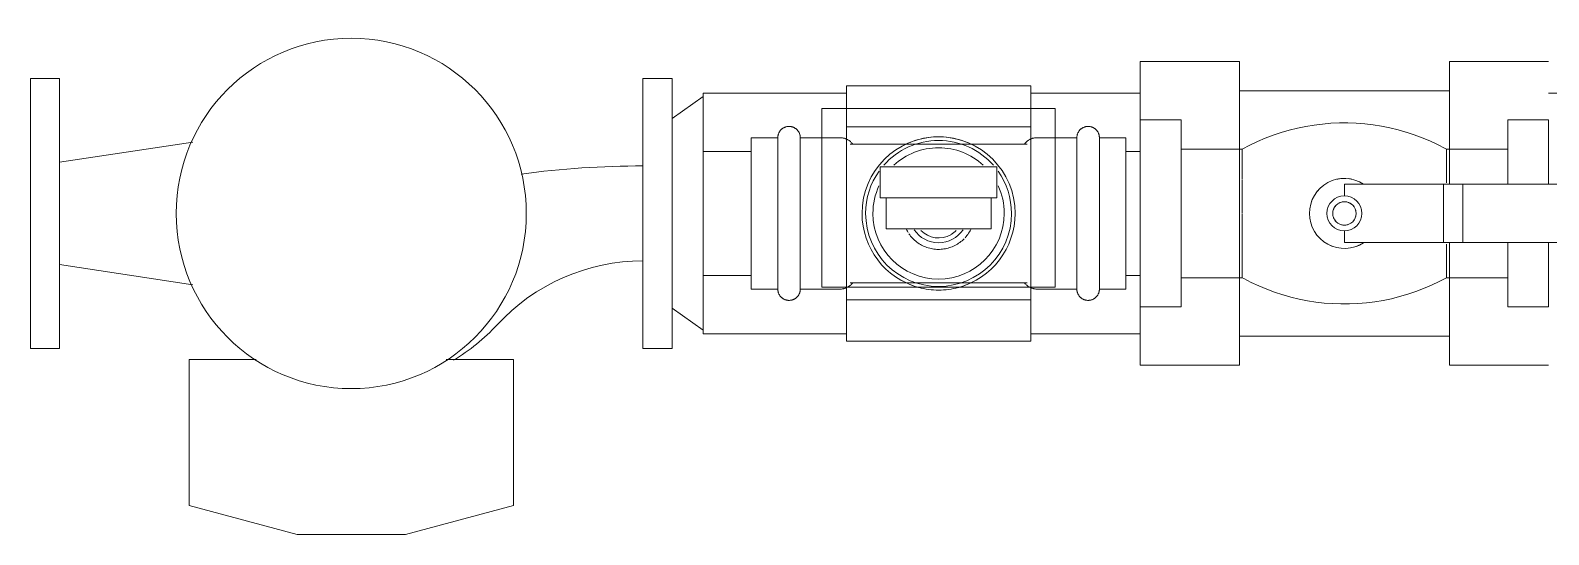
# Model space of a CAD drawing. Header units: inches. Extents: x -3299 to -2250, y -94 to 482.
# Drawn here: x -2415.52 to -2389.5, y 317.84 to 326.48 of the extents above; entities that cross this region are included whole.
import ezdxf

# ---------------------------------------------------------------- set-up
doc = ezdxf.new("R2010")
doc.units = ezdxf.units.IN
doc.header["$MEASUREMENT"] = 0
doc.layers.add('M-EQPM', color=50, linetype='Continuous', lineweight=9)
doc.layers.add('P-PIPE', color=3, linetype='Continuous', lineweight=9)

# ---------------------------------------------------------------- blocks, each defined once
blk = doc.blocks.new('Pump-Circulator-Grundfos-TPE-Close_Coupled - ERROR_LOAD TYPE CATALOG-1367479-Copy of ROOF LEVEL')
at = {"layer": 'M-EQPM'}
for p, q in [((-5, 2.312), (-5.5, 2.312)), ((-5.5, 2.312), (-5.5, 1.625)), ((-5, -2.313), (-5, 2.312)), ((5.5, 2.312), (5, 2.312)), ((5, 2.312), (5, -2.313)), ((5.5, 1.625), (5.5, 2.312)), ((-5.5, 1.625), (-5.5, -1.625)), ((5.5, -1.625), (5.5, 1.625)), ((-2.714, 1.221), (-5, 0.875)), ((-5, 0.875), (-5, -0.875)), ((5, -0.813), (5, 0.812)), ((-5, -0.875), (-2.714, -1.221)), ((-5.5, -1.625), (-5.5, -2.313)), ((5.5, -2.313), (5.5, -1.625)), ((-5.5, -2.313), (-5, -2.313)), ((5, -2.313), (5.5, -2.313)), ((-2.781, -2.5), (-2.781, -5.003)), ((-1.628, -2.5), (-2.781, -2.5)), ((2.781, -2.5), (1.628, -2.5)), ((2.781, -5.003), (2.781, -2.5)), ((-2.781, -5.003), (-0.927, -5.5)), ((0.927, -5.5), (2.781, -5.003)), ((-0.927, -5.5), (0.927, -5.5))]:
    blk.add_line(p, q, dxfattribs=at)
for centre, radius, start, end in [((0, 0), 3, 360, 180), ((5, -14.978), 15.791, 90, 97.5974), ((0, 0), 3, 180, 360), ((5, -4.217), 3.404, 90, 137.2588), ((0, 0.404), 3.404, 300.9694, 317.2588)]:
    blk.add_arc(centre, radius, start, end, dxfattribs=at)
blk = doc.blocks.new('Pressure Gauge - 2_ Dial - 1_4_-1370509-Copy of ROOF LEVEL')
at = {"layer": 'P-PIPE'}
for p, q in [((-2420.791, 286.141), (-2420.791, 286.008)), ((-2420.791, 286.141), (-2419.791, 286.141)), ((-2420.791, 286.008), (-2420.791, 285.61)), ((-2419.791, 286.141), (-2418.791, 286.141)), ((-2418.791, 286.008), (-2418.791, 286.141)), ((-2418.791, 285.61), (-2418.791, 286.008)), ((-2419.791, 285.61), (-2420.791, 285.61)), ((-2420.691, 285.61), (-2420.691, 285.079)), ((-2418.791, 285.61), (-2419.791, 285.61)), ((-2418.891, 285.079), (-2418.891, 285.61)), ((-2419.791, 285.079), (-2420.691, 285.079)), ((-2418.891, 285.079), (-2419.791, 285.079))]:
    blk.add_line(p, q, dxfattribs=at)
blk = doc.blocks.new('Ball Valve - 2-6 Inch - 2_-V25-Copy of ROOF LEVEL')
at = {"layer": 'P-PIPE'}
for p, q in [((-2.8, 1.6), (-3.5, 1.6)), ((-3.5, -1.6), (-3.5, 1.6)), ((-3.5, 1.6), (-3.5, 1.545)), ((-2.8, 1.6), (-2.8, -1.6)), ((3.5, 1.6), (2.8, 1.6)), ((2.8, 0.503), (2.8, 1.6)), ((3.5, 1.131), (3.5, 1.6)), ((3.5, 1.6), (3.5, 0.503)), ((-3.5, 1.545), (-3.5, 1.131)), ((-3.5, 1.131), (-3.5, 1.068)), ((-1.75, 1.1), (-2.8, 1.1)), ((-1.75, 1.09), (-1.75, 1.1)), ((-1.75, 0.579), (-1.75, 1.088)), ((2.8, 1.1), (1.75, 1.1)), ((1.75, 1.088), (1.75, 1.1)), ((1.75, 0.572), (1.75, 1.084)), ((-1.75, 0.008), (-1.75, 0.572)), ((1.75, 0.525), (1.75, 0.564)), ((0, 0.3), (0, 0.5)), ((0, 0.5), (1.698, 0.5)), ((1.698, 0.5), (2.028, 0.5)), ((1.698, -0.5), (1.698, 0.5)), ((2.028, 0.5), (5, 0.5)), ((2.028, -0.5), (2.028, 0.5)), ((5, 0.5), (5, -0.5)), ((-1.75, -0.564), (-1.75, 0)), ((0, -0.5), (0, -0.3)), ((1.698, -0.5), (0, -0.5)), ((2.028, -0.5), (1.698, -0.5)), ((5, -0.5), (2.028, -0.5)), ((2.8, -1.6), (2.8, -0.503)), ((3.5, -0.503), (3.5, -1.6)), ((-1.75, -1.084), (-1.75, -0.572)), ((1.75, -0.572), (1.75, -0.525)), ((1.75, -1.088), (1.75, -0.579)), ((-3.5, -1.068), (-3.5, -1.6)), ((-2.8, -1.1), (-1.75, -1.1)), ((-1.75, -1.1), (-1.75, -1.088)), ((1.75, -1.1), (1.75, -1.09)), ((1.75, -1.1), (2.8, -1.1)), ((3.5, -1.6), (3.5, -1.131)), ((-3.5, -1.6), (-2.8, -1.6)), ((2.8, -1.6), (3.5, -1.6))]:
    blk.add_line(p, q, dxfattribs=at)
at = {"layer": 'P-PIPE', "flags": 128}
for points in [[(-1.75, 1.1), (-1.622, 1.167), (-1.491, 1.23), (-1.357, 1.287), (-1.222, 1.338), (-1.084, 1.384), (-0.945, 1.425), (-0.805, 1.46), (-0.663, 1.489), (-0.519, 1.513), (-0.376, 1.531), (-0.231, 1.543), (-0.086, 1.549), (0.059, 1.55), (0.204, 1.545), (0.348, 1.534), (0.492, 1.517), (0.635, 1.494), (0.778, 1.466), (0.919, 1.432), (1.052, 1.394)], [(1.058, 1.393), (1.196, 1.347), (1.332, 1.297), (1.466, 1.241), (1.597, 1.18), (1.726, 1.113), (1.75, 1.1)], [(-1.058, -1.393), (-1.196, -1.347), (-1.332, -1.297), (-1.466, -1.241), (-1.597, -1.18), (-1.726, -1.113), (-1.75, -1.1)], [(1.75, -1.1), (1.622, -1.167), (1.491, -1.23), (1.357, -1.287), (1.222, -1.338), (1.084, -1.384), (0.945, -1.425), (0.805, -1.46), (0.663, -1.489), (0.519, -1.513), (0.376, -1.531), (0.231, -1.543), (0.086, -1.549), (-0.059, -1.55), (-0.204, -1.545), (-0.348, -1.534), (-0.492, -1.517), (-0.635, -1.494), (-0.778, -1.466), (-0.919, -1.432), (-1.052, -1.394)]]:
    blk.add_lwpolyline(points, dxfattribs=at)
at = {"layer": 'P-PIPE'}
for radius, start, end in [(0.6, 56.9143, 180), (0.3, 360, 180), (0.2, 360, 180), (0.2, 135, 165), (0.2, 90, 120), (0.2, 15, 75), (0.6, 180, 303.0857), (0.3, 180, 360), (0.2, 180, 360), (0.2, 195, 221.2798), (0.2, 240, 300), (0.2, 318.7202, 345)]:
    blk.add_arc((0, 0), radius, start, end, dxfattribs=at)
for points, knots in [([(-0.125, 0.587), (-0.118, 0.588), (-0.1, 0.592), (-0.081, 0.595), (-0.07, 0.596)], [-0.56672734, -0.56672734, -0.56672734, -0.56672734, -0.55555556, -0.5370319, -0.5370319, -0.5370319, -0.5370319]), ([(0.07, 0.596), (0.082, 0.595), (0.1, 0.592), (0.118, 0.588), (0.125, 0.587)], [-0.46297698, -0.46297698, -0.46297698, -0.46297698, -0.44444444, -0.43329467, -0.43329467, -0.43329467, -0.43329467]), ([(-0.481, 0.358), (-0.474, 0.368), (-0.463, 0.382), (-0.45, 0.397), (-0.446, 0.402)], [-0.79646997, -0.79646997, -0.79646997, -0.79646997, -0.77777778, -0.76652009, -0.76652009, -0.76652009, -0.76652009]), ([(-0.57, 0.187), (-0.568, 0.193), (-0.562, 0.211), (-0.555, 0.228), (-0.551, 0.238)], [-0.89944072, -0.89944072, -0.89944072, -0.89944072, -0.88888889, -0.87024048, -0.87024048, -0.87024048, -0.87024048]), ([(-0.543, -0.255), (-0.547, -0.247), (-0.554, -0.23), (-0.561, -0.214), (-0.564, -0.206)], [-0.13898376, -0.13898376, -0.13898376, -0.13898376, -0.125, -0.11095305, -0.11095305, -0.11095305, -0.11095305]), ([(-0.205, -0.564), (-0.213, -0.561), (-0.228, -0.555), (-0.242, -0.549), (-0.248, -0.546)], [-0.38898095, -0.38898095, -0.38898095, -0.38898095, -0.375, -0.36445728, -0.36445728, -0.36445728, -0.36445728]), ([(0.248, -0.546), (0.242, -0.549), (0.228, -0.555), (0.214, -0.561), (0.206, -0.564)], [-0.63512701, -0.63512701, -0.63512701, -0.63512701, -0.625, -0.61088512, -0.61088512, -0.61088512, -0.61088512])]:
    blk.add_open_spline(points, degree=3, knots=knots, dxfattribs=at)

msp = doc.modelspace()

# ---------------------------------------------------------------- linework, layer by layer
at = {"layer": 'P-PIPE'}
for p, q in [((-2394.797, 325.944), (-2396.497, 325.944)), ((-2396.497, 325.944), (-2396.497, 320.745)), ((-2394.797, 325.944), (-2394.797, 320.745)), ((-2389.497, 325.944), (-2391.197, 325.944)), ((-2391.197, 325.944), (-2391.197, 323.845)), ((-2403.988, 325.344), (-2404.519, 324.969)), ((-2401.533, 325.406), (-2403.988, 325.406)), ((-2403.988, 325.146), (-2403.988, 325.343)), ((-2398.373, 325.531), (-2401.533, 325.531)), ((-2396.497, 325.406), (-2398.373, 325.406)), ((-2391.197, 325.444), (-2394.797, 325.444)), ((-2389.075, 325.406), (-2389.497, 325.406)), ((-2403.988, 325.136), (-2403.988, 321.345)), ((-2401.952, 322.079), (-2401.952, 325.141)), ((-2401.952, 325.141), (-2397.953, 325.141)), ((-2397.953, 325.141), (-2397.953, 322.079)), ((-2415.519, 324.969), (-2415.519, 321.72)), ((-2404.519, 321.72), (-2404.519, 324.969)), ((-2398.373, 324.825), (-2401.533, 324.825)), ((-2401.533, 324.825), (-2401.533, 321.864)), ((-2398.373, 321.864), (-2398.373, 324.825)), ((-2402.709, 324.641), (-2403.163, 324.641)), ((-2402.323, 324.653), (-2402.323, 324.645)), ((-2402.323, 324.645), (-2402.323, 324.641)), ((-2402.323, 324.641), (-2402.323, 324.64)), ((-2401.952, 324.641), (-2402.323, 324.641)), ((-2402.323, 324.64), (-2402.323, 324.637)), ((-2401.642, 324.641), (-2401.952, 324.641)), ((-2400.485, 324.532), (-2401.468, 324.532)), ((-2400.184, 324.532), (-2400.485, 324.532)), ((-2399.715, 324.532), (-2400.184, 324.532)), ((-2399.42, 324.532), (-2399.715, 324.532)), ((-2398.436, 324.532), (-2399.42, 324.532)), ((-2397.953, 324.641), (-2398.264, 324.641)), ((-2397.583, 324.641), (-2397.953, 324.641)), ((-2397.197, 324.653), (-2397.197, 324.645)), ((-2397.197, 324.645), (-2397.197, 324.641)), ((-2396.743, 324.641), (-2397.197, 324.641)), ((-2397.197, 324.641), (-2397.197, 324.64)), ((-2397.197, 324.64), (-2397.197, 324.637)), ((-2403.163, 324.406), (-2403.988, 324.406)), ((-2396.497, 324.406), (-2396.743, 324.406)), ((-2399.533, 322.893), (-2399.515, 322.91)), ((-2391.197, 322.843), (-2391.197, 320.745)), ((-2403.988, 322.282), (-2403.163, 322.282)), ((-2401.469, 322.157), (-2400.485, 322.157)), ((-2400.485, 322.157), (-2400.19, 322.157)), ((-2400.19, 322.157), (-2399.721, 322.157)), ((-2399.721, 322.157), (-2399.42, 322.157)), ((-2399.42, 322.157), (-2398.437, 322.157)), ((-2396.743, 322.282), (-2396.497, 322.282)), ((-2403.163, 322.048), (-2402.709, 322.048)), ((-2402.709, 322.049), (-2402.709, 322.052)), ((-2402.709, 322.048), (-2402.709, 322.049)), ((-2402.709, 322.044), (-2402.709, 322.048)), ((-2402.708, 322.036), (-2402.709, 322.044)), ((-2402.323, 322.048), (-2401.642, 322.048)), ((-2397.953, 322.079), (-2401.952, 322.079)), ((-2398.264, 322.048), (-2397.583, 322.048)), ((-2397.583, 322.049), (-2397.583, 322.052)), ((-2397.583, 322.048), (-2397.583, 322.049)), ((-2397.583, 322.044), (-2397.583, 322.048)), ((-2397.582, 322.036), (-2397.583, 322.044)), ((-2397.197, 322.048), (-2396.743, 322.048)), ((-2404.519, 321.72), (-2403.988, 321.345)), ((-2401.533, 321.864), (-2398.373, 321.864)), ((-2403.988, 321.283), (-2401.533, 321.283)), ((-2401.533, 321.157), (-2398.373, 321.157)), ((-2398.373, 321.283), (-2396.497, 321.283)), ((-2394.797, 321.245), (-2391.197, 321.245)), ((-2396.497, 320.745), (-2394.797, 320.745)), ((-2391.197, 320.745), (-2389.497, 320.745))]:
    msp.add_line(p, q, dxfattribs=at)
at = {"layer": 'P-PIPE', "flags": 128}
for points in [[(-2402.709, 324.641), (-2402.708, 324.649), (-2402.708, 324.656), (-2402.707, 324.664), (-2402.706, 324.672), (-2402.705, 324.679), (-2402.703, 324.687), (-2402.701, 324.694), (-2402.699, 324.702), (-2402.696, 324.709), (-2402.693, 324.716), (-2402.69, 324.723), (-2402.687, 324.73), (-2402.683, 324.737), (-2402.679, 324.743), (-2402.675, 324.75), (-2402.67, 324.756), (-2402.666, 324.762), (-2402.661, 324.768), (-2402.655, 324.774), (-2402.65, 324.779), (-2402.644, 324.785), (-2402.639, 324.79), (-2402.632, 324.794), (-2402.626, 324.799), (-2402.62, 324.803), (-2402.613, 324.807), (-2402.607, 324.811), (-2402.6, 324.815), (-2402.593, 324.818), (-2402.586, 324.821), (-2402.578, 324.823), (-2402.571, 324.826), (-2402.563, 324.828), (-2402.556, 324.83), (-2402.548, 324.831), (-2402.541, 324.832), (-2402.533, 324.833), (-2402.525, 324.834), (-2402.518, 324.834), (-2402.51, 324.834), (-2402.502, 324.833), (-2402.495, 324.833), (-2402.487, 324.832), (-2402.479, 324.83), (-2402.472, 324.829), (-2402.464, 324.827), (-2402.457, 324.825), (-2402.45, 324.822), (-2402.442, 324.819), (-2402.435, 324.816), (-2402.428, 324.813), (-2402.421, 324.809), (-2402.415, 324.805), (-2402.408, 324.801), (-2402.402, 324.797), (-2402.396, 324.792), (-2402.39, 324.787), (-2402.384, 324.782), (-2402.379, 324.777), (-2402.373, 324.771), (-2402.368, 324.765), (-2402.363, 324.759), (-2402.359, 324.753), (-2402.354, 324.747), (-2402.35, 324.74), (-2402.346, 324.734), (-2402.343, 324.727), (-2402.339, 324.72), (-2402.336, 324.713), (-2402.334, 324.705), (-2402.331, 324.698), (-2402.329, 324.691), (-2402.327, 324.683), (-2402.326, 324.676), (-2402.325, 324.668), (-2402.324, 324.66), (-2402.323, 324.653)], [(-2397.583, 324.641), (-2397.582, 324.649), (-2397.582, 324.656), (-2397.581, 324.664), (-2397.58, 324.672), (-2397.579, 324.679), (-2397.577, 324.687), (-2397.575, 324.694), (-2397.573, 324.702), (-2397.57, 324.709), (-2397.567, 324.716), (-2397.564, 324.723), (-2397.561, 324.73), (-2397.557, 324.737), (-2397.553, 324.743), (-2397.549, 324.75), (-2397.544, 324.756), (-2397.54, 324.762), (-2397.535, 324.768), (-2397.529, 324.774), (-2397.524, 324.779), (-2397.518, 324.785), (-2397.513, 324.79), (-2397.506, 324.794), (-2397.5, 324.799), (-2397.494, 324.803), (-2397.487, 324.807), (-2397.481, 324.811), (-2397.474, 324.815), (-2397.467, 324.818), (-2397.46, 324.821), (-2397.452, 324.823), (-2397.445, 324.826), (-2397.437, 324.828), (-2397.43, 324.83), (-2397.422, 324.831), (-2397.415, 324.832), (-2397.407, 324.833), (-2397.399, 324.834), (-2397.392, 324.834), (-2397.384, 324.834), (-2397.376, 324.833), (-2397.369, 324.833), (-2397.361, 324.832), (-2397.353, 324.83), (-2397.346, 324.829), (-2397.338, 324.827), (-2397.331, 324.825), (-2397.324, 324.822), (-2397.316, 324.819), (-2397.309, 324.816), (-2397.302, 324.813), (-2397.295, 324.809), (-2397.289, 324.805), (-2397.282, 324.801), (-2397.276, 324.797), (-2397.27, 324.792), (-2397.264, 324.787), (-2397.258, 324.782), (-2397.253, 324.777), (-2397.247, 324.771), (-2397.242, 324.765), (-2397.237, 324.759), (-2397.233, 324.753), (-2397.228, 324.747), (-2397.224, 324.74), (-2397.22, 324.734), (-2397.217, 324.727), (-2397.213, 324.72), (-2397.21, 324.713), (-2397.208, 324.705), (-2397.205, 324.698), (-2397.203, 324.691), (-2397.201, 324.683), (-2397.2, 324.676), (-2397.199, 324.668), (-2397.198, 324.66), (-2397.197, 324.653)], [(-2402.709, 324.635), (-2402.709, 324.639), (-2402.709, 324.641), (-2402.709, 324.641)], [(-2402.709, 324.641), (-2402.709, 324.64), (-2402.709, 324.637)], [(-2402.709, 324.637), (-2402.709, 324.631), (-2402.709, 324.624), (-2402.709, 324.615), (-2402.709, 324.604), (-2402.709, 324.59)], [(-2402.709, 324.6), (-2402.709, 324.612), (-2402.709, 324.622), (-2402.709, 324.63), (-2402.709, 324.635)], [(-2402.709, 324.575), (-2402.709, 324.558), (-2402.709, 324.538), (-2402.709, 324.517), (-2402.709, 324.494), (-2402.709, 324.469), (-2402.709, 324.443), (-2402.709, 324.414), (-2402.709, 324.384)], [(-2402.323, 324.635), (-2402.323, 324.639), (-2402.323, 324.641), (-2402.323, 324.641)], [(-2402.323, 324.637), (-2402.323, 324.631), (-2402.323, 324.624), (-2402.323, 324.615), (-2402.323, 324.604)], [(-2402.323, 324.512), (-2402.323, 324.533), (-2402.323, 324.553), (-2402.323, 324.571), (-2402.323, 324.586), (-2402.323, 324.6), (-2402.323, 324.612), (-2402.323, 324.622), (-2402.323, 324.63), (-2402.323, 324.635)], [(-2402.323, 324.376), (-2402.323, 324.406), (-2402.323, 324.435), (-2402.323, 324.462), (-2402.323, 324.488), (-2402.323, 324.511)], [(-2401.642, 324.641), (-2401.631, 324.641), (-2401.62, 324.64), (-2401.609, 324.639), (-2401.598, 324.637), (-2401.587, 324.635), (-2401.577, 324.633), (-2401.566, 324.63), (-2401.556, 324.627), (-2401.546, 324.623), (-2401.535, 324.619), (-2401.526, 324.615), (-2401.516, 324.61), (-2401.506, 324.605), (-2401.497, 324.599), (-2401.488, 324.593), (-2401.479, 324.587), (-2401.47, 324.58), (-2401.462, 324.573), (-2401.454, 324.566), (-2401.446, 324.558), (-2401.439, 324.55), (-2401.432, 324.542), (-2401.425, 324.533), (-2401.424, 324.532)], [(-2398.482, 324.532), (-2398.475, 324.54), (-2398.468, 324.549), (-2398.46, 324.557), (-2398.453, 324.564), (-2398.445, 324.572), (-2398.436, 324.579), (-2398.428, 324.586), (-2398.419, 324.592), (-2398.41, 324.598), (-2398.401, 324.604), (-2398.391, 324.609), (-2398.381, 324.614), (-2398.372, 324.619), (-2398.361, 324.623), (-2398.351, 324.626), (-2398.341, 324.63), (-2398.33, 324.633), (-2398.32, 324.635), (-2398.309, 324.637), (-2398.298, 324.639), (-2398.287, 324.64), (-2398.276, 324.64), (-2398.266, 324.641), (-2398.264, 324.641)], [(-2397.583, 324.635), (-2397.583, 324.639), (-2397.583, 324.641), (-2397.583, 324.641)], [(-2397.583, 324.641), (-2397.583, 324.64), (-2397.583, 324.637)], [(-2397.583, 324.637), (-2397.583, 324.631), (-2397.583, 324.624), (-2397.583, 324.615), (-2397.583, 324.604), (-2397.583, 324.59), (-2397.583, 324.575), (-2397.583, 324.558), (-2397.583, 324.538), (-2397.583, 324.517), (-2397.583, 324.494), (-2397.583, 324.469), (-2397.583, 324.443), (-2397.583, 324.414), (-2397.583, 324.384)], [(-2397.583, 324.6), (-2397.583, 324.612), (-2397.583, 324.622), (-2397.583, 324.63), (-2397.583, 324.635)], [(-2397.197, 324.635), (-2397.197, 324.639), (-2397.197, 324.641), (-2397.197, 324.641)], [(-2397.197, 324.637), (-2397.197, 324.631), (-2397.197, 324.624), (-2397.197, 324.615), (-2397.197, 324.604)], [(-2397.197, 324.534), (-2397.197, 324.553), (-2397.197, 324.571), (-2397.197, 324.586), (-2397.197, 324.6), (-2397.197, 324.612), (-2397.197, 324.622), (-2397.197, 324.63), (-2397.197, 324.635)], [(-2397.197, 324.376), (-2397.197, 324.406), (-2397.197, 324.435), (-2397.197, 324.462), (-2397.197, 324.488), (-2397.197, 324.511), (-2397.197, 324.533)], [(-2402.709, 324.375), (-2402.709, 324.352), (-2402.709, 324.319), (-2402.709, 324.284), (-2402.709, 324.248), (-2402.709, 324.21), (-2402.709, 324.17), (-2402.709, 324.13)], [(-2402.323, 324.038), (-2402.323, 324.076), (-2402.323, 324.119), (-2402.323, 324.16), (-2402.323, 324.199), (-2402.323, 324.237), (-2402.323, 324.274), (-2402.323, 324.31), (-2402.323, 324.344), (-2402.323, 324.375)], [(-2397.583, 324.375), (-2397.583, 324.352), (-2397.583, 324.319), (-2397.583, 324.284), (-2397.583, 324.248), (-2397.583, 324.21), (-2397.583, 324.17)], [(-2397.197, 324.076), (-2397.197, 324.119), (-2397.197, 324.16), (-2397.197, 324.199), (-2397.197, 324.237), (-2397.197, 324.274), (-2397.197, 324.31), (-2397.197, 324.344), (-2397.197, 324.375)], [(-2402.709, 324.116), (-2402.709, 324.088), (-2402.709, 324.045), (-2402.709, 324.001), (-2402.709, 323.955), (-2402.709, 323.909), (-2402.709, 323.862), (-2402.709, 323.814), (-2402.709, 323.765), (-2402.709, 323.716), (-2402.709, 323.666), (-2402.709, 323.616), (-2402.709, 323.565), (-2402.709, 323.513), (-2402.709, 323.462), (-2402.709, 323.41), (-2402.709, 323.358), (-2402.709, 323.344)], [(-2402.323, 323.344), (-2402.323, 323.396), (-2402.323, 323.448), (-2402.323, 323.5), (-2402.323, 323.551), (-2402.323, 323.602), (-2402.323, 323.652), (-2402.323, 323.703), (-2402.323, 323.752), (-2402.323, 323.801), (-2402.323, 323.849), (-2402.323, 323.897), (-2402.323, 323.943), (-2402.323, 323.989), (-2402.323, 324.033)], [(-2397.583, 324.166), (-2397.583, 324.13), (-2397.583, 324.088), (-2397.583, 324.045), (-2397.583, 324.001), (-2397.583, 323.955), (-2397.583, 323.909), (-2397.583, 323.862), (-2397.583, 323.814), (-2397.583, 323.765), (-2397.583, 323.716), (-2397.583, 323.666)], [(-2397.197, 323.551), (-2397.197, 323.602), (-2397.197, 323.652), (-2397.197, 323.703), (-2397.197, 323.752), (-2397.197, 323.801), (-2397.197, 323.849), (-2397.197, 323.897), (-2397.197, 323.943), (-2397.197, 323.989), (-2397.197, 324.033), (-2397.197, 324.063)], [(-2397.583, 323.653), (-2397.583, 323.616), (-2397.583, 323.565), (-2397.583, 323.513), (-2397.583, 323.462), (-2397.583, 323.41), (-2397.583, 323.358), (-2397.583, 323.344)], [(-2397.197, 323.344), (-2397.197, 323.396), (-2397.197, 323.448), (-2397.197, 323.5), (-2397.197, 323.543)], [(-2402.709, 323.344), (-2402.709, 323.292), (-2402.709, 323.241), (-2402.709, 323.189), (-2402.709, 323.138), (-2402.709, 323.087), (-2402.709, 323.036), (-2402.709, 322.986), (-2402.709, 322.936), (-2402.709, 322.888), (-2402.709, 322.839), (-2402.709, 322.792), (-2402.709, 322.746), (-2402.709, 322.7), (-2402.709, 322.656), (-2402.709, 322.612), (-2402.709, 322.57), (-2402.709, 322.529), (-2402.709, 322.489), (-2402.709, 322.451), (-2402.709, 322.414), (-2402.709, 322.379), (-2402.709, 322.345), (-2402.709, 322.314)], [(-2402.323, 322.982), (-2402.323, 323.023), (-2402.323, 323.073), (-2402.323, 323.124), (-2402.323, 323.175), (-2402.323, 323.227), (-2402.323, 323.278), (-2402.323, 323.33), (-2402.323, 323.344)], [(-2397.583, 323.344), (-2397.583, 323.292), (-2397.583, 323.241), (-2397.583, 323.189), (-2397.583, 323.138), (-2397.583, 323.087), (-2397.583, 323.036)], [(-2397.197, 322.314), (-2397.197, 322.336), (-2397.197, 322.37), (-2397.197, 322.405), (-2397.197, 322.441), (-2397.197, 322.479), (-2397.197, 322.518), (-2397.197, 322.559), (-2397.197, 322.601), (-2397.197, 322.644), (-2397.197, 322.688), (-2397.197, 322.733), (-2397.197, 322.779), (-2397.197, 322.827), (-2397.197, 322.875), (-2397.197, 322.923), (-2397.197, 322.973), (-2397.197, 323.023), (-2397.197, 323.073), (-2397.197, 323.124), (-2397.197, 323.175), (-2397.197, 323.227), (-2397.197, 323.278), (-2397.197, 323.33), (-2397.197, 323.344)], [(-2402.323, 322.479), (-2402.323, 322.518), (-2402.323, 322.559), (-2402.323, 322.601), (-2402.323, 322.644), (-2402.323, 322.688), (-2402.323, 322.733), (-2402.323, 322.779), (-2402.323, 322.827), (-2402.323, 322.875), (-2402.323, 322.923), (-2402.323, 322.973)], [(-2400.508, 323.079), (-2400.499, 323.06), (-2400.487, 323.038), (-2400.474, 323.017)], [(-2400.461, 322.996), (-2400.447, 322.976), (-2400.432, 322.957), (-2400.416, 322.938)], [(-2400.416, 322.938), (-2400.399, 322.92), (-2400.382, 322.902), (-2400.364, 322.886), (-2400.345, 322.87), (-2400.326, 322.854), (-2400.306, 322.84), (-2400.285, 322.826), (-2400.264, 322.813)], [(-2399.498, 322.928), (-2399.482, 322.947), (-2399.467, 322.966), (-2399.452, 322.986), (-2399.439, 323.005)], [(-2399.438, 323.006), (-2399.425, 323.027), (-2399.412, 323.048), (-2399.401, 323.07)], [(-2397.583, 323.035), (-2397.583, 322.986), (-2397.583, 322.936), (-2397.583, 322.888), (-2397.583, 322.839), (-2397.583, 322.792), (-2397.583, 322.746), (-2397.583, 322.7), (-2397.583, 322.656), (-2397.583, 322.612), (-2397.583, 322.57), (-2397.583, 322.529)], [(-2400.264, 322.813), (-2400.243, 322.801), (-2400.221, 322.79), (-2400.199, 322.78), (-2400.176, 322.77), (-2400.153, 322.762), (-2400.129, 322.754), (-2400.105, 322.748)], [(-2400.105, 322.748), (-2400.081, 322.742), (-2400.057, 322.737), (-2400.033, 322.734), (-2400.008, 322.731), (-2399.984, 322.729), (-2399.959, 322.728)], [(-2399.959, 322.728), (-2399.935, 322.729), (-2399.91, 322.73), (-2399.885, 322.732), (-2399.861, 322.735), (-2399.837, 322.739), (-2399.813, 322.744), (-2399.789, 322.75), (-2399.765, 322.758), (-2399.742, 322.765), (-2399.719, 322.774), (-2399.696, 322.784), (-2399.674, 322.795), (-2399.652, 322.806), (-2399.631, 322.819), (-2399.61, 322.832)], [(-2399.61, 322.832), (-2399.59, 322.846), (-2399.57, 322.861), (-2399.551, 322.877), (-2399.533, 322.893)], [(-2402.323, 322.314), (-2402.323, 322.336), (-2402.323, 322.37), (-2402.323, 322.405), (-2402.323, 322.441), (-2402.323, 322.473)], [(-2397.583, 322.523), (-2397.583, 322.489), (-2397.583, 322.451), (-2397.583, 322.414), (-2397.583, 322.379), (-2397.583, 322.345), (-2397.583, 322.314)], [(-2402.709, 322.313), (-2402.709, 322.282), (-2402.709, 322.253), (-2402.709, 322.226), (-2402.709, 322.201), (-2402.709, 322.177), (-2402.709, 322.156), (-2402.709, 322.136), (-2402.709, 322.118), (-2402.709, 322.102), (-2402.709, 322.088), (-2402.709, 322.076), (-2402.709, 322.067), (-2402.709, 322.059), (-2402.709, 322.053)], [(-2402.323, 322.052), (-2402.323, 322.057), (-2402.323, 322.064), (-2402.323, 322.074), (-2402.323, 322.085), (-2402.323, 322.098), (-2402.323, 322.114), (-2402.323, 322.131), (-2402.323, 322.15), (-2402.323, 322.171), (-2402.323, 322.194), (-2402.323, 322.219), (-2402.323, 322.246), (-2402.323, 322.274), (-2402.323, 322.304)], [(-2401.424, 322.157), (-2401.43, 322.148), (-2401.437, 322.14), (-2401.445, 322.132), (-2401.452, 322.124), (-2401.46, 322.117), (-2401.469, 322.11), (-2401.477, 322.103), (-2401.486, 322.097), (-2401.495, 322.09), (-2401.504, 322.085), (-2401.514, 322.08)], [(-2398.389, 322.079), (-2398.399, 322.084), (-2398.408, 322.089), (-2398.417, 322.095), (-2398.426, 322.102), (-2398.435, 322.108), (-2398.443, 322.115), (-2398.451, 322.123), (-2398.459, 322.13), (-2398.466, 322.138), (-2398.474, 322.147), (-2398.48, 322.155), (-2398.482, 322.157)], [(-2397.583, 322.313), (-2397.583, 322.282), (-2397.583, 322.253), (-2397.583, 322.226), (-2397.583, 322.201), (-2397.583, 322.177), (-2397.583, 322.156), (-2397.583, 322.136)], [(-2397.197, 322.052), (-2397.197, 322.057), (-2397.197, 322.064), (-2397.197, 322.074), (-2397.197, 322.085), (-2397.197, 322.098), (-2397.197, 322.114), (-2397.197, 322.131), (-2397.197, 322.15), (-2397.197, 322.171), (-2397.197, 322.194), (-2397.197, 322.219), (-2397.197, 322.246), (-2397.197, 322.274), (-2397.197, 322.304)], [(-2402.709, 322.052), (-2402.709, 322.057), (-2402.709, 322.064), (-2402.709, 322.074), (-2402.709, 322.085)], [(-2402.709, 322.053), (-2402.709, 322.049), (-2402.709, 322.048), (-2402.709, 322.048)], [(-2402.323, 322.048), (-2402.323, 322.04), (-2402.323, 322.032), (-2402.324, 322.025), (-2402.325, 322.017), (-2402.326, 322.009), (-2402.328, 322.002), (-2402.33, 321.994), (-2402.332, 321.987), (-2402.335, 321.98), (-2402.338, 321.973), (-2402.341, 321.966), (-2402.344, 321.959), (-2402.348, 321.952), (-2402.352, 321.945), (-2402.356, 321.939), (-2402.361, 321.933), (-2402.365, 321.926), (-2402.37, 321.921), (-2402.376, 321.915), (-2402.381, 321.909), (-2402.387, 321.904), (-2402.393, 321.899), (-2402.399, 321.894), (-2402.405, 321.89), (-2402.411, 321.885), (-2402.418, 321.881), (-2402.425, 321.878), (-2402.431, 321.874), (-2402.438, 321.871), (-2402.446, 321.868), (-2402.453, 321.865), (-2402.46, 321.863), (-2402.468, 321.861), (-2402.475, 321.859), (-2402.483, 321.858), (-2402.49, 321.856), (-2402.498, 321.856), (-2402.506, 321.855), (-2402.513, 321.855), (-2402.521, 321.855), (-2402.529, 321.855), (-2402.537, 321.856), (-2402.544, 321.857), (-2402.552, 321.858), (-2402.559, 321.86), (-2402.567, 321.862), (-2402.574, 321.864), (-2402.582, 321.866), (-2402.589, 321.869), (-2402.596, 321.872), (-2402.603, 321.876), (-2402.61, 321.879), (-2402.616, 321.883), (-2402.623, 321.887), (-2402.629, 321.892), (-2402.635, 321.896), (-2402.641, 321.901), (-2402.647, 321.906), (-2402.653, 321.912), (-2402.658, 321.917), (-2402.663, 321.923), (-2402.668, 321.929), (-2402.672, 321.935), (-2402.677, 321.942), (-2402.681, 321.948), (-2402.685, 321.955), (-2402.688, 321.962), (-2402.692, 321.969), (-2402.695, 321.976), (-2402.697, 321.983), (-2402.7, 321.99), (-2402.702, 321.998), (-2402.704, 322.005), (-2402.705, 322.013), (-2402.707, 322.021), (-2402.708, 322.028), (-2402.708, 322.036)], [(-2402.323, 322.088), (-2402.323, 322.076), (-2402.323, 322.067), (-2402.323, 322.059), (-2402.323, 322.053)], [(-2402.323, 322.053), (-2402.323, 322.049), (-2402.323, 322.048), (-2402.323, 322.048)], [(-2402.323, 322.048), (-2402.323, 322.049), (-2402.323, 322.052)], [(-2401.514, 322.08), (-2401.524, 322.075), (-2401.534, 322.07), (-2401.544, 322.066), (-2401.554, 322.062), (-2401.564, 322.059), (-2401.575, 322.056), (-2401.585, 322.054), (-2401.596, 322.052), (-2401.607, 322.05), (-2401.618, 322.049), (-2401.629, 322.048), (-2401.64, 322.048), (-2401.642, 322.048)], [(-2398.264, 322.048), (-2398.274, 322.048), (-2398.285, 322.049), (-2398.296, 322.05), (-2398.307, 322.051), (-2398.318, 322.053), (-2398.328, 322.056), (-2398.339, 322.058), (-2398.349, 322.062), (-2398.36, 322.065), (-2398.37, 322.069), (-2398.38, 322.074), (-2398.389, 322.079)], [(-2397.583, 322.134), (-2397.583, 322.118), (-2397.583, 322.102), (-2397.583, 322.088), (-2397.583, 322.076), (-2397.583, 322.067), (-2397.583, 322.059), (-2397.583, 322.053)], [(-2397.583, 322.052), (-2397.583, 322.057), (-2397.583, 322.064), (-2397.583, 322.074), (-2397.583, 322.085)], [(-2397.583, 322.053), (-2397.583, 322.049), (-2397.583, 322.048), (-2397.583, 322.048)], [(-2397.197, 322.048), (-2397.197, 322.04), (-2397.197, 322.032), (-2397.198, 322.025), (-2397.199, 322.017), (-2397.2, 322.009), (-2397.202, 322.002), (-2397.204, 321.994), (-2397.206, 321.987), (-2397.209, 321.98), (-2397.212, 321.973), (-2397.215, 321.966), (-2397.218, 321.959), (-2397.222, 321.952), (-2397.226, 321.945), (-2397.23, 321.939), (-2397.235, 321.933), (-2397.239, 321.926), (-2397.244, 321.921), (-2397.25, 321.915), (-2397.255, 321.909), (-2397.261, 321.904), (-2397.267, 321.899), (-2397.273, 321.894), (-2397.279, 321.89), (-2397.285, 321.885), (-2397.292, 321.881), (-2397.299, 321.878), (-2397.305, 321.874), (-2397.312, 321.871), (-2397.32, 321.868), (-2397.327, 321.865), (-2397.334, 321.863), (-2397.342, 321.861), (-2397.349, 321.859), (-2397.357, 321.858), (-2397.364, 321.856), (-2397.372, 321.856), (-2397.38, 321.855), (-2397.387, 321.855), (-2397.395, 321.855), (-2397.403, 321.855), (-2397.411, 321.856), (-2397.418, 321.857), (-2397.426, 321.858), (-2397.433, 321.86), (-2397.441, 321.862), (-2397.448, 321.864), (-2397.456, 321.866), (-2397.463, 321.869), (-2397.47, 321.872), (-2397.477, 321.876), (-2397.484, 321.879), (-2397.49, 321.883), (-2397.497, 321.887), (-2397.503, 321.892), (-2397.509, 321.896), (-2397.515, 321.901), (-2397.521, 321.906), (-2397.527, 321.912), (-2397.532, 321.917), (-2397.537, 321.923), (-2397.542, 321.929), (-2397.546, 321.935), (-2397.551, 321.942), (-2397.555, 321.948), (-2397.559, 321.955), (-2397.562, 321.962), (-2397.566, 321.969), (-2397.569, 321.976), (-2397.571, 321.983), (-2397.574, 321.99), (-2397.576, 321.998), (-2397.578, 322.005), (-2397.579, 322.013), (-2397.581, 322.021), (-2397.582, 322.028), (-2397.582, 322.036)], [(-2397.197, 322.088), (-2397.197, 322.076), (-2397.197, 322.067), (-2397.197, 322.059), (-2397.197, 322.053)], [(-2397.197, 322.053), (-2397.197, 322.049), (-2397.197, 322.048), (-2397.197, 322.048)], [(-2397.197, 322.048), (-2397.197, 322.049), (-2397.197, 322.052)]]:
    msp.add_lwpolyline(points, dxfattribs=at)
at = {"layer": 'P-PIPE'}
for radius, start, end in [(1.312, 90, 180), (1.25, 90, 138.7136), (1.312, 105, 118.7727), (1.312, 90, 104.9996), (1.312, 75, 89.9996), (1.312, 360, 90), (1.25, 41.2864, 90), (1.312, 61.2273, 74.9996), (1.125, 90, 132.904), (1.125, 47.096, 90), (1.25, 144.6087, 180), (1.25, 0, 35.3898), (1.125, 155.1882, 180), (1.125, 0, 24.8073), (1.312, 180, 254.7521), (1.25, 180, 270), (1.125, 180, 270), (1.125, 270, 360), (1.25, 270, 0), (1.312, 285.2479, 360), (0.503, 213.6069, 270), (0.42, 223.8168, 300), (0.503, 270, 326.3931), (0.42, 300.8756, 316.1832), (1.312, 241.2273, 254.7521), (1.312, 285.2479, 298.7727), (1.312, 255.0004, 270), (1.312, 255, 270), (1.312, 270.0004, 285), (1.312, 270, 285)]:
    msp.add_arc((-2399.953, 323.344), radius, start, end, dxfattribs=at)
for centre, major_axis, start_param, end_param in [((-2403.988, 323.344), (0, 2.062), 0, 1.570796), ((-2403.988, 323.344), (0, 2.062), 6.052122, 6.283185), ((-2403.988, 323.344), (0, 2.062), 5.255118, 6.021386), ((-2401.533, 323.344), (0, 2.187), 0, 0.604655), ((-2401.533, 323.344), (0, 2.187), 5.960306, 6.283185), ((-2401.533, 323.344), (0, 2.187), 5.889503, 5.960306), ((-2401.533, 323.344), (0, 2.062), 6.062965, 6.283185), ((-2401.533, 323.344), (0, 2.062), 0, 0.220221), ((-2401.533, 323.344), (0, 2.187), 5.686065, 5.876135), ((-2401.533, 323.344), (0, 2.062), 5.773667, 6.021386), ((-2401.533, 323.344), (0, 2.062), 0.261799, 0.509518), ((-2398.373, 323.344), (0, 2.187), 5.960306, 6.283185), ((-2398.373, 323.344), (0, 2.187), 0, 0.604655), ((-2398.373, 323.344), (0, 2.187), 5.889503, 5.960306), ((-2398.373, 323.344), (0, 2.062), 6.062965, 6.283185), ((-2398.373, 323.344), (0, 2.062), 0, 0.220221), ((-2398.373, 323.344), (0, 2.187), 5.686065, 5.876135), ((-2398.373, 323.344), (0, 2.062), 5.773667, 6.021386), ((-2398.373, 323.344), (0, 2.062), 0.261799, 0.509518), ((-2396.497, 323.344), (0, 2.062), 0, 0.671746), ((-2396.497, 323.344), (0, 2.062), 4.712389, 6.283185), ((-2401.533, 323.344), (0, 2.187), 0.604655, 0.827342), ((-2401.533, 323.344), (0, 2.187), 5.338052, 5.668282), ((-2401.533, 323.344), (0, 2.062), 5.38274, 5.759587), ((-2401.533, 323.344), (0, 2.062), 0.523599, 0.907041), ((-2398.373, 323.344), (0, 2.187), 0.604655, 0.827342), ((-2398.373, 323.344), (0, 2.187), 5.336939, 5.668282), ((-2398.373, 323.344), (0, 2.062), 5.376144, 5.759587), ((-2398.373, 323.344), (0, 2.062), 0.523599, 0.901629), ((-2396.497, 323.344), (0, 2.062), 0.671746, 1.028067), ((-2403.163, 323.344), (0, 1.296), 0, 1.570796), ((-2402.709, 323.344), (0, 1.296), 0, 1.570796), ((-2402.323, 323.344), (0, 1.296), 0, 1.570796), ((-2401.533, 323.344), (0, 2.062), 0.907041, 1.570796), ((-2398.373, 323.344), (0, 2.062), 4.712389, 5.376145), ((-2397.583, 323.344), (0, 1.296), 0, 1.570796), ((-2397.197, 323.344), (0, 1.296), 0, 1.570796), ((-2396.743, 323.344), (0, 1.296), 0, 1.570796), ((-2403.988, 323.344), (0, 2.062), 5.235988, 5.255118), ((-2403.988, 323.344), (0, 2.062), 1.570796, 3.141593), ((-2403.163, 323.344), (0, 1.296), 1.570796, 3.141593), ((-2402.709, 323.344), (0, 1.297), 1.570796, 3.141593), ((-2402.323, 323.344), (0, 1.296), 1.570796, 3.141593), ((-2401.533, 323.344), (0, 2.062), 1.570796, 2.613181), ((-2398.373, 323.344), (0, 2.062), 3.670004, 4.712389), ((-2397.583, 323.344), (0, 1.296), 1.570796, 3.141593), ((-2397.197, 323.344), (0, 1.297), 1.570796, 3.141593), ((-2396.743, 323.344), (0, 1.296), 1.570796, 3.141593), ((-2396.497, 323.344), (0, 2.062), 3.141593, 4.712389), ((-2403.988, 323.344), (0, 2.062), 4.16966, 4.18879), ((-2403.988, 323.344), (0, 2.062), 3.403392, 4.16966), ((-2396.497, 323.344), (0, 2.062), 2.113525, 2.469846), ((-2401.533, 323.344), (0, 2.062), 3.670004, 4.043222), ((-2401.533, 323.344), (0, 2.187), 3.751593, 4.087842), ((-2398.373, 323.344), (0, 2.062), 2.241148, 2.613181), ((-2398.373, 323.344), (0, 2.187), 3.751593, 4.086724), ((-2401.533, 323.344), (0, 2.187), 2.314251, 3.141593), ((-2398.373, 323.344), (0, 2.187), 2.314251, 3.141593), ((-2396.497, 323.344), (0, 2.062), 2.469846, 3.141593), ((-2401.533, 323.344), (0, 2.062), 3.403392, 3.665191), ((-2401.533, 323.344), (0, 2.062), 2.617994, 2.879793), ((-2401.533, 323.344), (0, 2.187), 3.548643, 3.747057), ((-2398.373, 323.344), (0, 2.062), 3.403392, 3.665191), ((-2398.373, 323.344), (0, 2.062), 2.617994, 2.879793), ((-2398.373, 323.344), (0, 2.187), 3.548643, 3.747057), ((-2403.988, 323.344), (0, 2.062), 3.141593, 3.372656), ((-2401.533, 323.344), (0, 2.062), 3.141593, 3.361813), ((-2401.533, 323.344), (0, 2.062), 2.921372, 3.141593), ((-2401.533, 323.344), (0, 2.187), 3.464472, 3.535276), ((-2401.533, 323.344), (0, 2.187), 3.141593, 3.464472), ((-2398.373, 323.344), (0, 2.062), 3.141593, 3.361813), ((-2398.373, 323.344), (0, 2.062), 2.921372, 3.141593), ((-2398.373, 323.344), (0, 2.187), 3.464472, 3.535276), ((-2398.373, 323.344), (0, 2.187), 3.141593, 3.464472)]:
    msp.add_ellipse(centre, major_axis=major_axis, ratio=0.000002, start_param=start_param, end_param=end_param, dxfattribs=at)

# ---------------------------------------------------------------- block references
at = {"layer": 'M-EQPM'}
msp.add_blockref('Pump-Circulator-Grundfos-TPE-Close_Coupled - ERROR_LOAD TYPE CATALOG-1367479-Copy of ROOF LEVEL', (-2410.019, 323.344), dxfattribs=at)
at = {"layer": 'P-PIPE'}
for name, p in [('Ball Valve - 2-6 Inch - 2_-V25-Copy of ROOF LEVEL', (-2392.997, 323.344)), ('Pressure Gauge - 2_ Dial - 1_4_-1370509-Copy of ROOF LEVEL', (19.838, 38))]:
    msp.add_blockref(name, p, dxfattribs=at)

doc.saveas('drawing.dxf')
